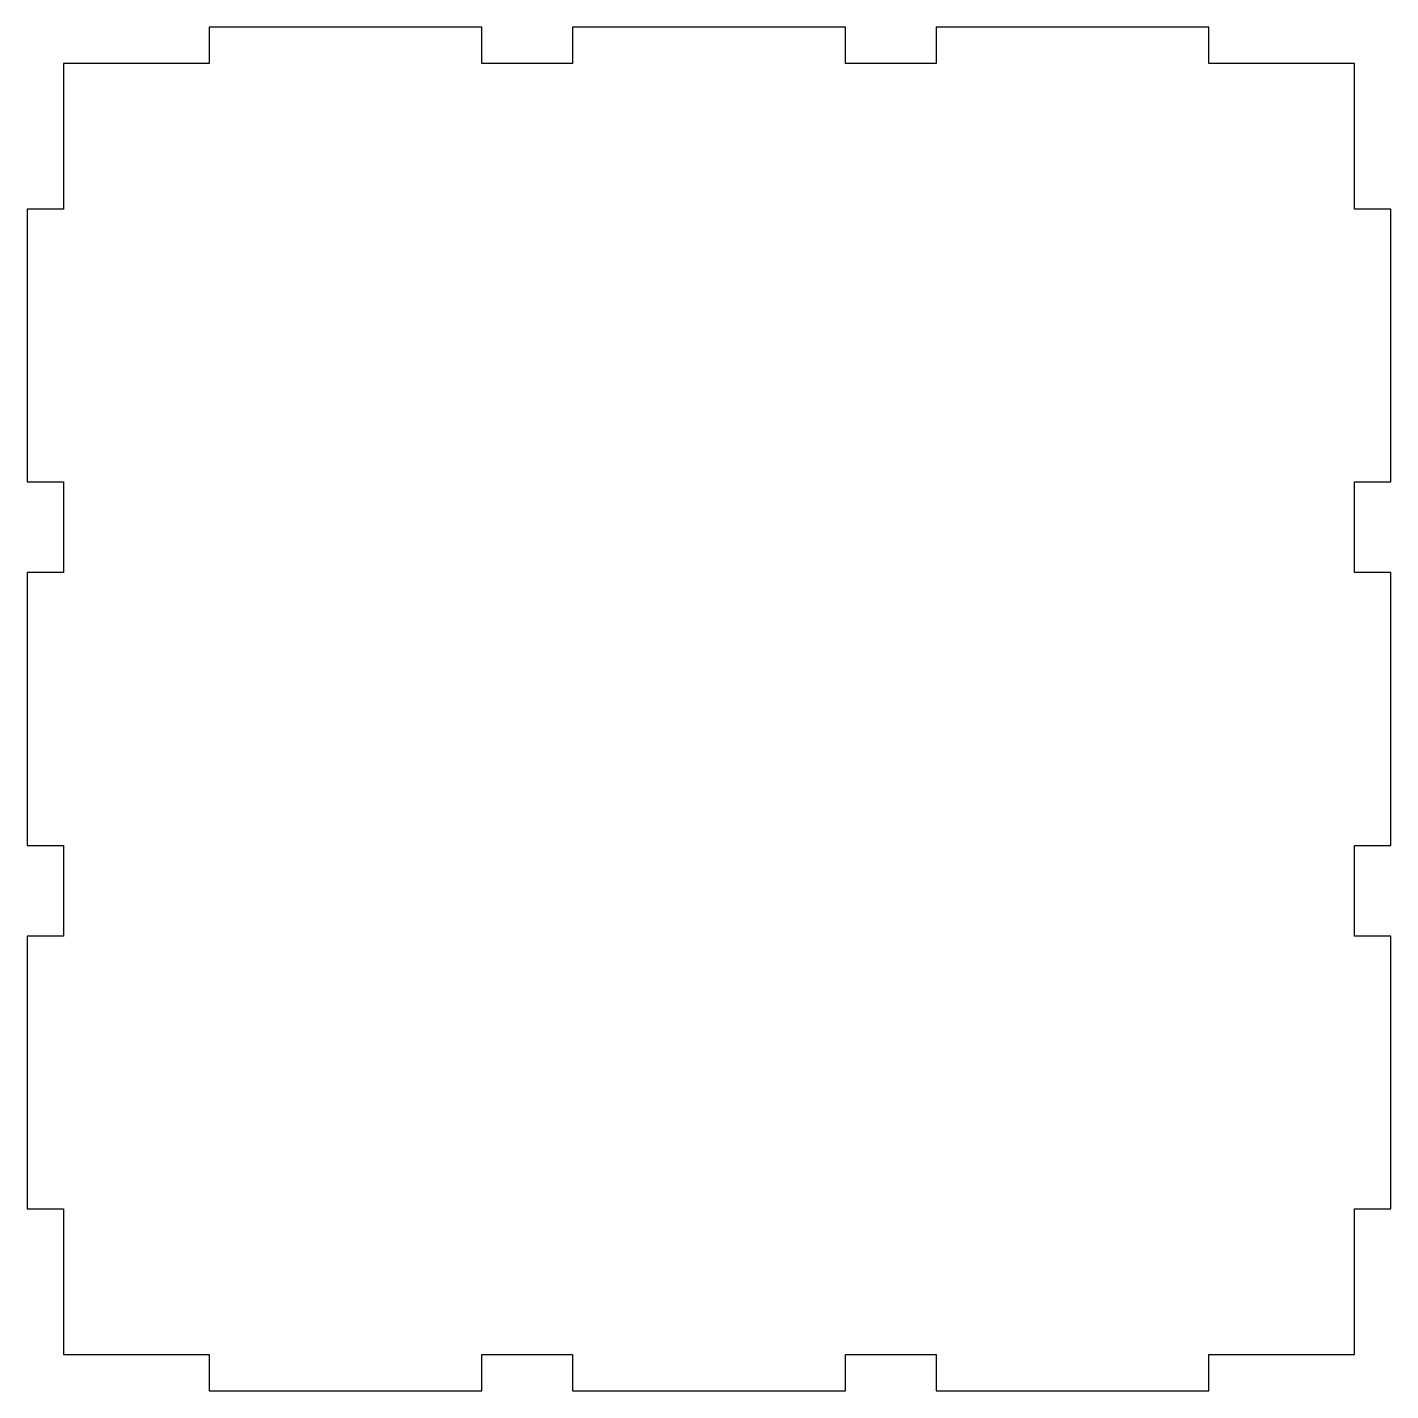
# Model space of a CAD drawing. Header units: millimetres. Extents: x -75 to 75, y -75 to 75.
import ezdxf

# ---------------------------------------------------------------- set-up
doc = ezdxf.new("R2010")
doc.units = ezdxf.units.MM

msp = doc.modelspace()

# ---------------------------------------------------------------- linework, layer by layer
msp.add_lwpolyline([(-55, 71), (-71, 71), (-71, 55), (-75, 55), (-75, 25), (-71, 25), (-71, 15), (-75, 15), (-75, -15), (-71, -15), (-71, -25), (-75, -25), (-75, -55), (-71, -55), (-71, -71), (-55, -71), (-55, -75), (-25, -75), (-25, -71), (-15, -71), (-15, -75), (15, -75), (15, -71), (25, -71), (25, -75), (55, -75), (55, -71), (71, -71), (71, -55), (75, -55), (75, -25), (71, -25), (71, -15), (75, -15), (75, 15), (71, 15), (71, 25), (75, 25), (75, 55), (71, 55), (71, 71), (55, 71), (55, 75), (25, 75), (25, 71), (15, 71), (15, 75), (-15, 75), (-15, 71), (-25, 71), (-25, 75), (-55, 75)], close=True)

doc.saveas('drawing.dxf')
